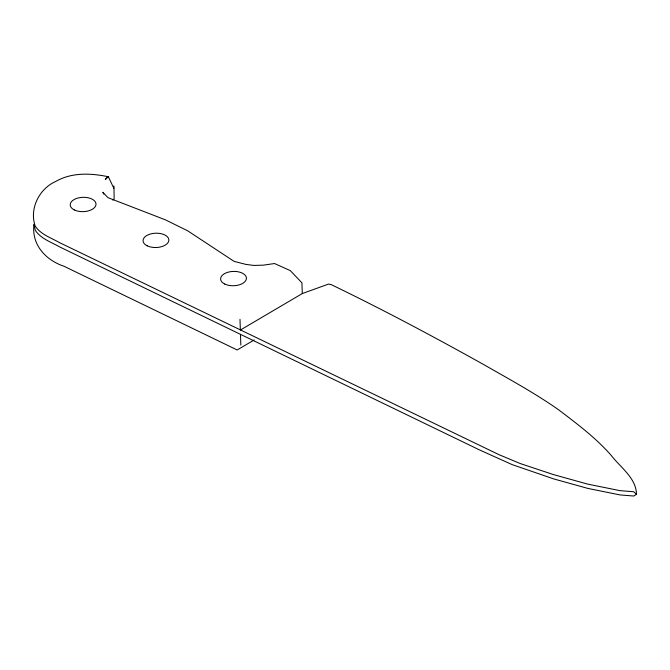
<?xml version="1.0" encoding="UTF-8"?>
<svg xmlns="http://www.w3.org/2000/svg" width="670" height="670" viewBox="0 0 670 670"><rect width="100%" height="100%" fill="white"/><g stroke="black" fill="none" stroke-linecap="round" stroke-linejoin="round"><path stroke-width="1" d="M108.347 176.713L108.599 177.232L107.845 176.637L105.282 179.476L108.347 176.713L113.808 188.211M112.811 200.146L114.151 198.94L113.95 185.967M239.994 319.33L240.346 330.059L302.287 293.569L328.467 284.097L331.173 284.608C382.603 309.431 433.046 336.315 482.911 364.128C508.471 378.734 534.426 392.829 558.537 409.73C577.096 423.867 595.982 437.912 611.35 455.583C620.462 467.451 636.148 477.928 636.5 494.259L633.803 496.026L620.077 494.937L587.883 488.422L553.747 478.924L512.14 464.611L479.645 449.997L59.672 246.92C51.205 242.071 40.945 238.863 35.317 230.354L33.986 224.333C31.281 244.592 45.744 260.153 63.901 266.216L237.188 349.974L254.198 339.95M107.845 176.637C90.576 173.128 71.682 172.316 55.886 181.377C39.262 188.605 29.187 208.638 35.175 226.058C40.811 234.575 51.062 237.783 59.538 242.632L499.008 454.679L520.339 463.59L553.613 474.636L587.741 484.125L619.943 490.641L633.661 491.73L636.5 494.259M103.783 194.057L102.795 192.265L107.97 197.65L165.423 219.852L187.633 230.773L234.09 261.375L245.982 264.416L253.855 265.429L263.419 265.153L274.524 263.536L290.269 270.588L301.944 282.841L302.287 293.569M240.48 334.355L240.832 345.084M74.337 209.936A12.906 7.161 -1.9 0 0 95.684 205.799A12.906 7.161 -1.9 0 0 79.303 197.725A12.906 7.161 -1.9 0 0 74.337 209.936M224.735 284.03A12.906 7.161 -1.9 0 0 246.091 279.892A12.906 7.161 -1.9 0 0 229.701 271.819A12.906 7.161 -1.9 0 0 224.735 284.03M147.174 245.815A12.906 7.161 -1.9 0 0 168.522 241.677A12.906 7.161 -1.9 0 0 152.14 233.604A12.906 7.161 -1.9 0 0 147.174 245.815"/></g></svg>
